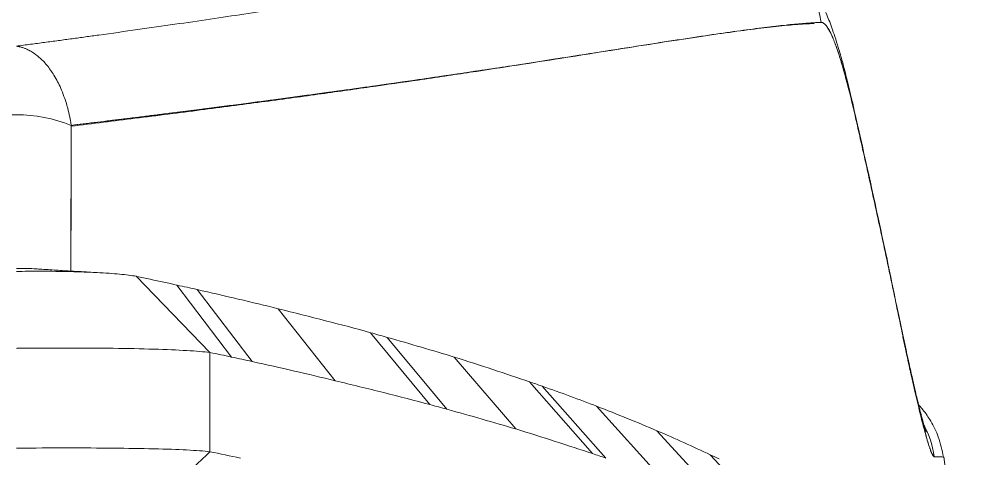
# Model space of a CAD drawing. Header units: millimetres. Extents: x 744 to 5705, y 930 to 4879.
# Drawn here: x 5479.7 to 5676.1, y 3681.6 to 3772.6 of the extents above; entities that cross this region are included whole.
import ezdxf

# ---------------------------------------------------------------- set-up
doc = ezdxf.new("R2010")
doc.units = ezdxf.units.MM
doc.header["$MEASUREMENT"] = 0

msp = doc.modelspace()

# ---------------------------------------------------------------- linework, layer by layer
at = {"color": 7, "linetype": 'Continuous', "lineweight": 15, "true_color": 0xffffff}
for p, q in [((5646.08, 3771.78), (5646.03, 3771.91)), ((5652.39, 3755.14), (5652.75, 3753.13)), ((5490.45, 3720.36), (5490.52, 3750.55)), ((5523.74, 3702.55), (5512.42, 3717.45)), ((5527.98, 3701.62), (5516.57, 3716.53)), ((5545.18, 3697.65), (5533.39, 3712.55)), ((5661.8, 3711.78), (5661.95, 3711.16)), ((5564.83, 3692.69), (5552.53, 3707.59)), ((5568.33, 3691.74), (5555.95, 3706.63)), ((5582.59, 3687.64), (5569.85, 3702.53)), ((5598.52, 3682.53), (5585.42, 3697.42)), ((5601.23, 3681.62), (5588.07, 3696.51)), ((5612.77, 3677.47), (5599.35, 3692.35)), ((5625.48, 3672.41), (5611.8, 3687.29)), ((5636.78, 3667.43), (5622.88, 3682.3))]:
    msp.add_line(p, q, dxfattribs=at)
at = {"color": 8, "linetype": 'Continuous', "lineweight": 15, "true_color": 0x808080}
msp.add_line((5661.95, 3711.16), (5662.13, 3709.97), dxfattribs=at)
at = {"color": 7, "linetype": 'Continuous', "lineweight": 15, "true_color": 0xffffff}
msp.add_lwpolyline([(5519.26, 3703.5), (5515.42, 3707.45), (5511.59, 3711.41), (5503.95, 3719.28)], dxfattribs=at)
for centre, radius, start, end in [((5626.12, 3769.01), 19.96, 8.2669, 89.8837), ((5479.15, 3722.02), 30.71, 68.2868, 111.7132)]:
    msp.add_arc(centre, radius, start, end, dxfattribs=at)
at = {"color": 8, "linetype": 'Continuous', "lineweight": 15, "true_color": 0x808080}
msp.add_arc((5649.49, 3679.04), 20.01, 8.1, 29.685, dxfattribs=at)
at = {"color": 7, "linetype": 'Continuous', "lineweight": 15, "true_color": 0xffffff}
for points, knots in [([(5479.15, 3766.95), (5479.65, 3767.02), (5480.63, 3767.15), (5482.1, 3767.34), (5483.55, 3767.54), (5485, 3767.73), (5486.43, 3767.92), (5487.86, 3768.11), (5489.28, 3768.31), (5490.68, 3768.5), (5492.08, 3768.69), (5493.47, 3768.88), (5494.85, 3769.07), (5498.5, 3769.57), (5504.31, 3770.39), (5514.56, 3771.85), (5526.63, 3773.63), (5539.78, 3775.66), (5551.85, 3777.58), (5562.76, 3779.36), (5572.67, 3781.02), (5581.54, 3782.52), (5589.59, 3783.89), (5596.78, 3785.09), (5603.27, 3786.14), (5608.06, 3786.89), (5611.59, 3787.4), (5614.08, 3787.75), (5616.44, 3788.06), (5618.29, 3788.28), (5619.69, 3788.43), (5620.7, 3788.54), (5621.67, 3788.63), (5622.62, 3788.72), (5623.55, 3788.8), (5624.45, 3788.87), (5625.32, 3788.92), (5625.88, 3788.95), (5626.16, 3788.97)], [0, 0, 0, 0, 0.004979, 0.009956, 0.014932, 0.019906, 0.024878, 0.029849, 0.034818, 0.039786, 0.044753, 0.049718, 0.054683, 0.059646, 0.089458, 0.119494, 0.178973, 0.239985, 0.299916, 0.361926, 0.423535, 0.485583, 0.547356, 0.611149, 0.673636, 0.738654, 0.770296, 0.802441, 0.835096, 0.868268, 0.884255, 0.900377, 0.916635, 0.933031, 0.949564, 0.966236, 0.983048, 1, 1, 1, 1]), ([(5652.39, 3755.14), (5652.01, 3756.77), (5651.3, 3759.81), (5650.31, 3763.56), (5649.46, 3766.52), (5648.74, 3768.83), (5648.09, 3770.71), (5647.5, 3772.31), (5646.94, 3773.66), (5646.4, 3774.88), (5645.9, 3775.93), (5645.02, 3777.58), (5643.74, 3779.56), (5642.08, 3781.59), (5640.09, 3783.5), (5638.35, 3784.88), (5637.22, 3785.49), (5637.02, 3785.6)], [0, 0, 0, 0, 0.139436, 0.260595, 0.364384, 0.451123, 0.521992, 0.585338, 0.642303, 0.686952, 0.726949, 0.770205, 0.826384, 0.872569, 0.926199, 0.987207, 1, 1, 1, 1]), ([(5645.87, 3771.88), (5645.72, 3771.87), (5645.42, 3771.86), (5644.96, 3771.84), (5644.48, 3771.81), (5644, 3771.78), (5643.51, 3771.75), (5643, 3771.72), (5642.49, 3771.68), (5641.97, 3771.64), (5641.43, 3771.59), (5640.89, 3771.55), (5640.33, 3771.49), (5639.76, 3771.44), (5639.18, 3771.38), (5638.1, 3771.27), (5636.46, 3771.1), (5634.17, 3770.82), (5631.72, 3770.51), (5628.26, 3770.05), (5623.48, 3769.37), (5617.04, 3768.4), (5609.71, 3767.26), (5601.54, 3765.97), (5592.31, 3764.53), (5582.09, 3762.94), (5570.55, 3761.2), (5559.23, 3759.54), (5550.33, 3758.28), (5544.73, 3757.51), (5540.14, 3756.88), (5534.33, 3756.09), (5527.07, 3755.13), (5518.87, 3754.06), (5512, 3753.19), (5506.93, 3752.56), (5504.17, 3752.21), (5501.42, 3751.87), (5498.68, 3751.54), (5495.95, 3751.21), (5493.24, 3750.88), (5491.42, 3750.66), (5490.52, 3750.55)], [0, 0, 0, 0, 0.008845, 0.017692, 0.026541, 0.035392, 0.044246, 0.053101, 0.06196, 0.07082, 0.079683, 0.088549, 0.097418, 0.106289, 0.115164, 0.124042, 0.155023, 0.186079, 0.216869, 0.24815, 0.30984, 0.372543, 0.434394, 0.497468, 0.55905, 0.622323, 0.683524, 0.747259, 0.788189, 0.802797, 0.818964, 0.845536, 0.873024, 0.903184, 0.936498, 0.94599, 0.955341, 0.964552, 0.973623, 0.982555, 0.991347, 1, 1, 1, 1]), ([(5490.52, 3750.55), (5497.15, 3751.35), (5503.54, 3752.13), (5512.74, 3753.29), (5515.74, 3753.67), (5521.6, 3754.42), (5524.46, 3754.79), (5532.82, 3755.89), (5538.11, 3756.6), (5548.15, 3757.98), (5552.91, 3758.65), (5566.46, 3760.59), (5574.51, 3761.79), (5585.4, 3763.46), (5588.83, 3763.99), (5595.33, 3765), (5598.4, 3765.48), (5602.76, 3766.17), (5604.17, 3766.39), (5606.92, 3766.82), (5608.25, 3767.03), (5612.14, 3767.64), (5614.57, 3768.01), (5621.46, 3769.07), (5625.49, 3769.66), (5632.67, 3770.65), (5635.81, 3771.04), (5641.37, 3771.61), (5643.77, 3771.79), (5645.87, 3771.88)], [0, 0, 0, 0, 0.0625, 0.0625, 0.09375, 0.09375, 0.125, 0.125, 0.1875, 0.1875, 0.25, 0.25, 0.375, 0.375, 0.4375, 0.4375, 0.5, 0.5, 0.53125, 0.53125, 0.5625, 0.5625, 0.625, 0.625, 0.75, 0.75, 0.875, 0.875, 1, 1, 1, 1]), ([(5645.87, 3771.88), (5646.29, 3771.9), (5646.76, 3771.49), (5647.52, 3770.29), (5647.78, 3769.79), (5648.19, 3768.88), (5648.33, 3768.56), (5648.55, 3768.03), (5648.62, 3767.84), (5648.76, 3767.47), (5648.84, 3767.27), (5649.5, 3765.46), (5650.11, 3763.48), (5651.39, 3758.83), (5652.05, 3756.16), (5652.75, 3753.13)], [0, 0, 0, 0, 17.664182, 17.664182, 26.496273, 26.496273, 30.912319, 30.912319, 33.120342, 33.120342, 35.328364, 35.328364, 52.992547, 52.992547, 70.656729, 70.656729, 70.656729, 70.656729]), ([(5652.75, 3753.13), (5652.7, 3753.33), (5652.61, 3753.73), (5652.47, 3754.32), (5652.34, 3754.9), (5652.2, 3755.47), (5652.06, 3756.03), (5651.93, 3756.59), (5651.8, 3757.13), (5651.66, 3757.67), (5651.53, 3758.19), (5651.4, 3758.71), (5651.27, 3759.22), (5651.14, 3759.72), (5651, 3760.21), (5650.87, 3760.69), (5650.47, 3762.19), (5649.79, 3764.5), (5649.04, 3766.74), (5648.47, 3768.24), (5648.05, 3769.21), (5647.65, 3770.04), (5647.33, 3770.61), (5647.08, 3770.98), (5646.89, 3771.23), (5646.71, 3771.43), (5646.53, 3771.6), (5646.36, 3771.73), (5646.19, 3771.82), (5646.03, 3771.87), (5645.92, 3771.88), (5645.87, 3771.88)], [0, 0, 0, 0, 0.016695, 0.033375, 0.050042, 0.066697, 0.083344, 0.099985, 0.116621, 0.133256, 0.149891, 0.16653, 0.183173, 0.199824, 0.216484, 0.233157, 0.249844, 0.374998, 0.500106, 0.562633, 0.625017, 0.687383, 0.749856, 0.7812, 0.81249, 0.843743, 0.874975, 0.9062, 0.937436, 0.968697, 1, 1, 1, 1]), ([(5479.15, 3766.95), (5479.23, 3766.94), (5479.39, 3766.92), (5479.63, 3766.87), (5479.89, 3766.82), (5480.16, 3766.75), (5480.45, 3766.66), (5480.75, 3766.56), (5481.12, 3766.42), (5481.65, 3766.18), (5482.62, 3765.66), (5483.94, 3764.68), (5485.23, 3763.34), (5486.23, 3762.03), (5486.98, 3760.89), (5487.69, 3759.63), (5488.39, 3758.17), (5489.02, 3756.58), (5489.48, 3755.19), (5489.78, 3754.13), (5489.96, 3753.42), (5490.12, 3752.71), (5490.27, 3751.99), (5490.4, 3751.27), (5490.48, 3750.79), (5490.52, 3750.55)], [0, 0, 0, 0, 0.015116, 0.031337, 0.048677, 0.067152, 0.086774, 0.10756, 0.127611, 0.1615, 0.215815, 0.326469, 0.441918, 0.504655, 0.563934, 0.630919, 0.694977, 0.767597, 0.837632, 0.8653, 0.89274, 0.91994, 0.94689, 0.97358, 1, 1, 1, 1]), ([(5661.8, 3711.77), (5660.44, 3718.31), (5657.44, 3732.76), (5654.18, 3747.22), (5652.39, 3755.14)], [0, 0, 0, 0, 0.452425, 1, 1, 1, 1]), ([(5662.13, 3709.97), (5661.83, 3711.42), (5661.23, 3714.32), (5660.32, 3718.67), (5659.4, 3723.01), (5658.47, 3727.34), (5657.54, 3731.66), (5656.6, 3735.97), (5655.65, 3740.28), (5654.69, 3744.57), (5653.72, 3748.85), (5653.07, 3751.7), (5652.75, 3753.13)], [0, 0, 0, 0, 0.100855, 0.20152, 0.301994, 0.402278, 0.502372, 0.602276, 0.70199, 0.801516, 0.900852, 1, 1, 1, 1]), ([(5490.52, 3750.55), (5490.5, 3745.17), (5490.48, 3735.12), (5490.46, 3725.05), (5490.45, 3720.36)], [0, 0, 0, 0, 0.534081, 1, 1, 1, 1]), ([(5479.15, 3720.92), (5480.41, 3720.91), (5482.11, 3720.9), (5483.64, 3720.78), (5484.04, 3720.74)], [0, 0, 0, 0, 0.737743, 1, 1, 1, 1]), ([(5503.95, 3719.28), (5503.02, 3719.44), (5501.87, 3719.59), (5499.17, 3719.85), (5497.63, 3719.96), (5494.15, 3720.14), (5492.29, 3720.2), (5488.36, 3720.3), (5486.28, 3720.32), (5482.45, 3720.32), (5480.79, 3720.31), (5479.15, 3720.28)], [0, 0, 0, 0, 3.304912, 3.304912, 6.609825, 6.609825, 9.914737, 9.914737, 13.219649, 13.219649, 15.730107, 15.730107, 15.730107, 15.730107]), ([(5496.41, 3720.02), (5495.5, 3720.07), (5493.56, 3720.18), (5490.55, 3720.35), (5487.28, 3720.55), (5485.15, 3720.69), (5484.02, 3720.77)], [0, 0, 0, 0, 0.204113, 0.439167, 0.704587, 1, 1, 1, 1]), ([(5503.95, 3719.28), (5504, 3719.27), (5504.99, 3719.06), (5507.84, 3718.46), (5510.6, 3717.85), (5512.42, 3717.45)], [24.052767, 24.052767, 24.052767, 24.052767, 24.298086, 29.176946, 38.940278, 38.940278, 38.940278, 38.940278]), ([(5667.6, 3687.01), (5667.6, 3687), (5667.6, 3686.97), (5667.42, 3687.52), (5667.05, 3688.76), (5666.48, 3690.87), (5665.78, 3693.71), (5664.98, 3697.1), (5664.07, 3701.16), (5663.06, 3705.81), (5662.32, 3709.36), (5661.95, 3711.15)], [0, 0, 0, 0, 0.037412, 0.10563, 0.175269, 0.314928, 0.452536, 0.588271, 0.72438, 0.861523, 1, 1, 1, 1]), ([(5669.3, 3681.86), (5669.29, 3681.86), (5669.27, 3681.87), (5669.23, 3681.88), (5669.19, 3681.91), (5669.15, 3681.94), (5669.11, 3681.99), (5669.07, 3682.05), (5669.02, 3682.11), (5668.98, 3682.19), (5668.93, 3682.28), (5668.88, 3682.37), (5668.83, 3682.48), (5668.77, 3682.6), (5668.72, 3682.73), (5668.66, 3682.86), (5668.6, 3683.01), (5668.54, 3683.17), (5668.48, 3683.34), (5668.42, 3683.52), (5668.27, 3683.94), (5668.02, 3684.7), (5667.65, 3685.95), (5667.24, 3687.43), (5666.8, 3689.12), (5666.32, 3691.03), (5665.81, 3693.14), (5665.27, 3695.45), (5664.81, 3697.47), (5664.46, 3699.06), (5664.22, 3700.15), (5663.97, 3701.28), (5663.72, 3702.43), (5663.46, 3703.61), (5663.21, 3704.82), (5662.94, 3706.06), (5662.68, 3707.33), (5662.41, 3708.63), (5662.22, 3709.52), (5662.13, 3709.97)], [0, 0, 0, 0, 0.013187, 0.026367, 0.03954, 0.052706, 0.065869, 0.079027, 0.092183, 0.105338, 0.118492, 0.131647, 0.144803, 0.157962, 0.171125, 0.184293, 0.197467, 0.210648, 0.223837, 0.237035, 0.250244, 0.312601, 0.374995, 0.437853, 0.500747, 0.563131, 0.625438, 0.687778, 0.750265, 0.775264, 0.800238, 0.825195, 0.850141, 0.875084, 0.900031, 0.924989, 0.949965, 0.974966, 1, 1, 1, 1]), ([(5662.13, 3709.97), (5663.06, 3705.45), (5663.92, 3701.47), (5665.09, 3696.25), (5665.46, 3694.64), (5665.98, 3692.43), (5666.15, 3691.72), (5666.4, 3690.71), (5666.48, 3690.38), (5666.64, 3689.74), (5666.72, 3689.43), (5667.42, 3686.72), (5667.93, 3684.92), (5668.77, 3682.49), (5669.09, 3681.87), (5669.3, 3681.86)], [0, 0, 0, 0, 21.152057, 21.152057, 31.728085, 31.728085, 37.0161, 37.0161, 39.660107, 39.660107, 42.304114, 42.304114, 63.456171, 63.456171, 84.608228, 84.608228, 84.608228, 84.608228]), ([(5519.26, 3703.5), (5517.98, 3703.65), (5516.36, 3703.78), (5512.47, 3704.01), (5510.23, 3704.11), (5504.99, 3704.26), (5502.19, 3704.32), (5496.22, 3704.4), (5493.03, 3704.42), (5486.21, 3704.42), (5482.82, 3704.4), (5479.35, 3704.36), (5479.25, 3704.35), (5479.15, 3704.35)], [0, 0, 0, 0, 3.304912, 3.304912, 6.609825, 6.609825, 9.914737, 9.914737, 13.219649, 13.219649, 16.524562, 16.524562, 16.620003, 16.620003, 16.620003, 16.620003]), ([(5519.26, 3682.94), (5519.26, 3684.67), (5519.26, 3686.39), (5519.26, 3688.12), (5519.25, 3689.84), (5519.25, 3691.57), (5519.25, 3693.29), (5519.25, 3696.7), (5519.25, 3700.1), (5519.26, 3703.5)], [0, 0, 0, 0, 0.00517522, 0.00517522, 0.00517522, 0.01035044, 0.01035044, 0.01035044, 0.02055841, 0.02055841, 0.02055841, 0.02055841]), ([(5527.98, 3701.62), (5530.95, 3700.97), (5533.87, 3700.31), (5539.6, 3698.99), (5542.41, 3698.33), (5545.18, 3697.65)], [0, 0, 0, 0, 0.5, 0.5, 1, 1, 1, 1]), ([(5545.18, 3697.65), (5548.61, 3696.81), (5551.96, 3696), (5558.51, 3694.36), (5561.71, 3693.54), (5564.83, 3692.69)], [0, 0, 0, 0, 0.5, 0.5, 1, 1, 1, 1]), ([(5599.35, 3692.35), (5601.52, 3691.51), (5605.79, 3689.82), (5609.82, 3688.14), (5611.8, 3687.29)], [234.13013, 234.13013, 234.13013, 234.13013, 253.351578, 273.074591, 273.074591, 273.074591, 273.074591]), ([(5671.18, 3681.83), (5670.89, 3683.23), (5670.36, 3685.84), (5668.76, 3689.09), (5667.32, 3691.16), (5666.42, 3692.23), (5666.11, 3692.56), (5666.06, 3692.62)], [0, 0, 0, 0, 0.354395, 0.655087, 0.889304, 0.97928, 1, 1, 1, 1]), ([(5568.33, 3691.74), (5570.81, 3691.06), (5573.23, 3690.37), (5577.98, 3689.01), (5580.31, 3688.32), (5582.59, 3687.64)], [0, 0, 0, 0, 0.5, 0.5, 1, 1, 1, 1]), ([(5582.59, 3687.64), (5585.39, 3686.81), (5588.11, 3685.94), (5593.42, 3684.22), (5596, 3683.36), (5598.52, 3682.53)], [0, 0, 0, 0, 0.5, 0.5, 1, 1, 1, 1]), ([(5611.8, 3687.29), (5613.73, 3686.47), (5617.53, 3684.8), (5621.12, 3683.14), (5622.88, 3682.3)], [273.074591, 273.074591, 273.074591, 273.074591, 292.280499, 311.944373, 311.944373, 311.944373, 311.944373]), ([(5519.26, 3682.94), (5517.99, 3683.08), (5516.36, 3683.2), (5512.47, 3683.39), (5510.22, 3683.48), (5504.98, 3683.6), (5502.18, 3683.64), (5496.19, 3683.7), (5493.01, 3683.72), (5486.18, 3683.72), (5482.79, 3683.7), (5479.33, 3683.67), (5479.24, 3683.67), (5479.15, 3683.67)], [0, 0, 0, 0, 3.304912, 3.304912, 6.609825, 6.609825, 9.914737, 9.914737, 13.219649, 13.219649, 16.524562, 16.524562, 16.609454, 16.609454, 16.609454, 16.609454]), ([(5503.92, 3668.45), (5506.48, 3670.86), (5509.04, 3673.28), (5511.59, 3675.69), (5514.15, 3678.11), (5516.71, 3680.53), (5519.26, 3682.94)], [0, 0, 0, 0, 0.01077667, 0.01077667, 0.01077667, 0.02155335, 0.02155335, 0.02155335, 0.02155335]), ([(5671.2, 3681.83), (5671.21, 3681.83), (5671.24, 3681.83), (5670.97, 3681.84), (5670.38, 3681.85), (5669.66, 3681.86), (5669.3, 3681.86)], [0, 0, 0, 0, 0.100774, 0.402555, 0.704277, 1, 1, 1, 1]), ([(5676.08, 3647.42), (5675.64, 3650.56), (5674.02, 3662.04), (5672.41, 3673.5), (5671.24, 3681.84)], [0, 0, 0, 0, 0.273549, 1, 1, 1, 1])]:
    msp.add_open_spline(points, degree=3, knots=knots, dxfattribs=at)
at = {"color": 8, "linetype": 'Continuous', "lineweight": 15, "true_color": 0x808080}
msp.add_open_spline([(5490.52, 3750.38), (5494.97, 3750.93), (5504.29, 3752.07), (5517.4, 3753.74), (5530.03, 3755.4), (5541.72, 3756.99), (5552.53, 3758.51), (5563.1, 3760.04), (5573.32, 3761.56), (5583.1, 3763.06), (5591.97, 3764.44), (5600.8, 3765.84), (5609.39, 3767.2), (5617.52, 3768.46), (5624.58, 3769.51), (5630.72, 3770.36), (5636.02, 3771), (5640.62, 3771.46), (5643.14, 3771.59), (5644.39, 3771.66)], degree=3, knots=[0, 0, 0, 0, 0.043523, 0.091149, 0.138584, 0.185788, 0.232813, 0.279712, 0.334886, 0.390011, 0.445146, 0.500325, 0.572066, 0.643647, 0.715055, 0.786344, 0.857578, 0.928789, 1, 1, 1, 1], dxfattribs=at)
at = {"color": 7, "linetype": 'Continuous', "lineweight": 15, "true_color": 0xffffff}
for points in [[(5512.42, 3717.45), (5513.81, 3717.14), (5515.19, 3716.84), (5516.57, 3716.53)], [(5516.57, 3716.53), (5522.37, 3715.22), (5527.97, 3713.9), (5533.39, 3712.55)], [(5533.39, 3712.55), (5540.12, 3710.87), (5546.44, 3709.28), (5552.53, 3707.59)], [(5552.53, 3707.59), (5553.68, 3707.27), (5554.82, 3706.95), (5555.95, 3706.63)], [(5555.95, 3706.63), (5560.79, 3705.26), (5565.42, 3703.89), (5569.85, 3702.53)], [(5519.26, 3703.5), (5520.76, 3703.18), (5522.26, 3702.87), (5523.74, 3702.55)], [(5523.74, 3702.55), (5525.17, 3702.24), (5526.58, 3701.93), (5527.98, 3701.62)], [(5569.85, 3702.53), (5575.3, 3700.86), (5580.56, 3699.08), (5585.42, 3697.42)], [(5585.42, 3697.42), (5586.31, 3697.12), (5587.19, 3696.82), (5588.07, 3696.51)], [(5588.07, 3696.51), (5591.99, 3695.14), (5595.75, 3693.75), (5599.35, 3692.35)], [(5564.83, 3692.69), (5566.01, 3692.37), (5567.17, 3692.06), (5568.33, 3691.74)], [(5519.26, 3682.94), (5521.38, 3682.49), (5523.48, 3682.05), (5525.55, 3681.61)], [(5598.52, 3682.53), (5599.43, 3682.23), (5600.34, 3681.93), (5601.23, 3681.62)], [(5622.88, 3682.3), (5623.5, 3682.01), (5624.11, 3681.72), (5624.72, 3681.43)]]:
    msp.add_open_spline(points, degree=3, dxfattribs=at)

doc.saveas('drawing.dxf')
